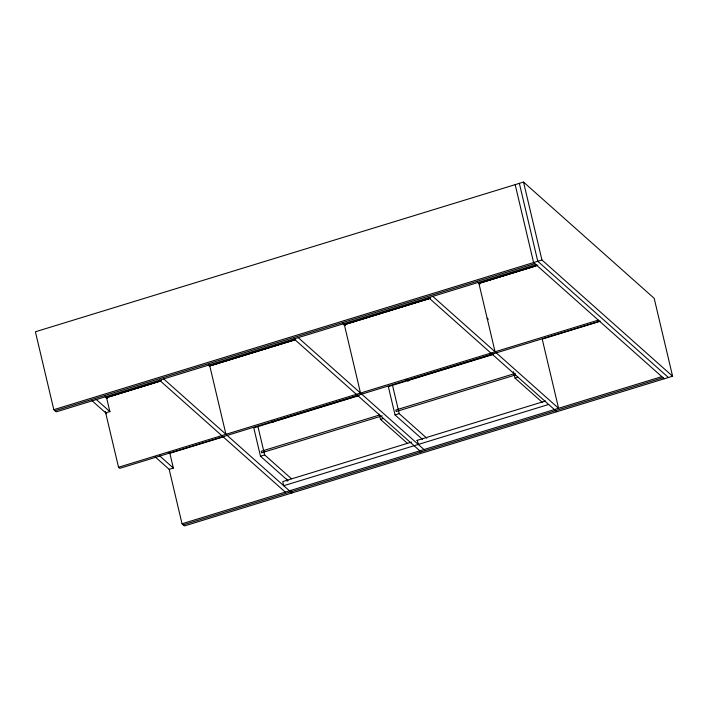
<?xml version="1.0" encoding="UTF-8"?>
<svg xmlns="http://www.w3.org/2000/svg" width="708" height="708" viewBox="0 0 708 708"><rect width="100%" height="100%" fill="white"/><g stroke="black" fill="none" stroke-linecap="round" stroke-linejoin="round"><path stroke-width="1.06" d="M155.202 456.908L169.177 469.342L182.036 523.761L184.469 525.92L672.6 376.222L654.183 298.316L523.531 182.08L35.4 331.778L53.817 409.684L56.251 411.852L536.027 264.712M53.817 409.684L541.947 259.986L672.6 376.222M55.029 410.764L534.805 263.633M105.492 397.71L161.504 380.532M209.055 365.947L295.714 339.371M343.265 324.786L430.526 298.024M478.537 283.306L537.876 265.102M106.395 397.569L160.309 381.037M209.984 365.797L294.546 339.867M344.221 324.636L429.836 298.378M478.458 283.466L536.593 265.633M106.536 397.692L159.388 381.479M211.179 365.602L294.687 339.99M344.362 324.76L428.924 298.82M478.599 283.589L535.682 266.084M105.669 412.844L109.846 411.56L106.501 397.4M105.359 411.534L118.537 467.262L598.313 320.131M599.526 321.211L119.749 468.342L118.537 467.262M169.221 453.456L224.188 436.606M271.757 422.021L357.372 395.763M407.047 380.523L492.662 354.266M542.346 339.035L600.481 321.202M359.044 395.586L253.783 427.871L260.473 456.2L288.041 480.723M493.6 354.319L388.338 386.603L395.037 414.932L422.605 439.456M169.177 469.342L173.354 468.059L170 453.89L168.362 452.43M379.736 414.941L261.234 451.279L261.597 452.819L382.196 415.835M515.344 373.355L395.799 410.012L396.161 411.552L515.707 374.886M260.473 456.2L264.65 454.917L291.413 478.723M379.24 414.153L380.479 419.401L383.612 418.437M395.037 414.932L399.215 413.649L426.782 438.181M513.521 371.682L515.043 378.134L518.176 377.169M411.525 442.093L282.74 481.582L283.713 485.715L548.665 404.463M416.8 440.473L545.576 400.976M182.036 523.761L661.812 376.621M183.257 524.84L663.033 377.709M668.423 377.506L537.77 261.27L519.353 183.354M664.246 378.789L533.593 262.553L515.176 184.638M477.413 281.917L479.882 284.112M487.139 318.202L488.352 319.281M432.792 296.369L558.577 408.286L542.363 339.698M428.614 297.652L556.833 411.729M515.043 378.134L542.611 402.657M342.849 323.184L345.513 325.556M406.162 379.506L408.197 381.311M298.227 337.636L425.234 450.633M294.05 338.92L421.056 451.916M380.479 419.401L407.233 443.199M208.285 364.452L209.931 365.912M271.598 420.773L273.235 422.234M163.663 378.904L291.882 492.98L291.377 490.848M159.486 380.187L285.271 492.095M105.05 396.108L107.519 398.303M96.067 399.303L110.05 411.737M159.38 455.625L173.354 468.059M91.89 400.586L106.696 413.746M523.531 182.08L541.947 259.986M478.865 283.2L495.078 351.788M417.304 440.314L418.278 444.447M392.515 385.32L399.215 413.649M344.3 324.468L360.514 393.055M286.66 479.033L287.183 481.21M257.96 426.588L264.65 454.917M209.736 365.735L225.949 434.323"/></g></svg>
